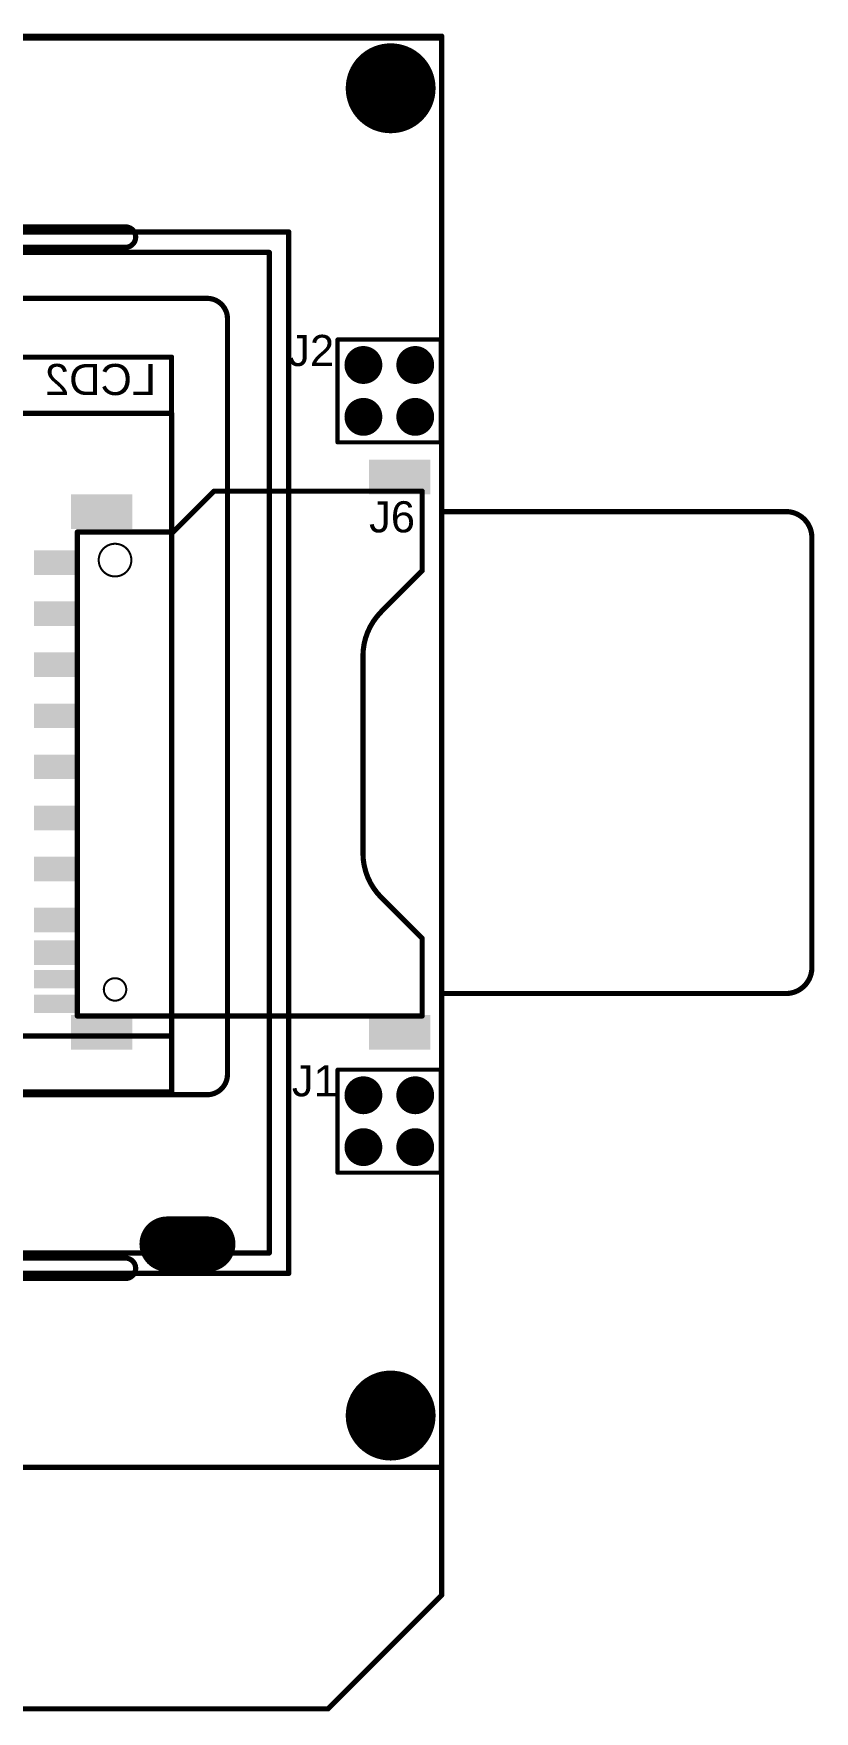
# Model space of a CAD drawing. Header units: millimetres. Extents: x 188 to 468, y 62 to 189.
# Drawn here: x 429.3 to 467.6, y 66.7 to 148.9 of the extents above; entities that cross this region are included whole.
import ezdxf

# ---------------------------------------------------------------- set-up
doc = ezdxf.new("R2010")
doc.units = ezdxf.units.MM
for name, color, linetype in [('BottomOverlay', 54, 'Continuous'), ('BottomPaste', 16, 'Continuous'), ('BottomSolder', 6, 'Continuous'), ('KeepOutLayer', 6, 'Continuous'), ('Mechanical15', 56, 'Continuous'), ('TopOverlay', 2, 'Continuous'), ('TopSolder', 216, 'Continuous')]:
    doc.layers.add(name, color=color, linetype=linetype)
doc.styles.get("Standard").update_dxf_attribs({"font": 'arial.ttf'})

msp = doc.modelspace()

# ---------------------------------------------------------------- linework, layer by layer
at = {"layer": 'BottomOverlay'}
for points, const_width in [([(444.183, 128.874), (444.183, 133.914)], 0.2), ([(449.243, 133.914), (444.183, 133.914)], 0.2), ([(449.243, 128.874), (449.243, 133.914)], 0.2), ([(449.243, 128.874), (444.183, 128.874)], 0.2), ([(438.131, 126.484), (436.131, 124.484)], 0.254), ([(448.331, 126.484), (438.131, 126.484)], 0.254), ([(448.331, 122.584), (448.331, 126.484)], 0.254), ([(466.161, 125.484), (449.431, 125.484)], 0.254), ([(431.431, 100.784), (431.431, 124.484)], 0.254), ([(436.131, 124.484), (431.431, 124.484)], 0.254), ([(467.431, 122.984), (467.431, 124.214)], 0.254), ([(448.331, 122.584), (446.329, 120.582)], 0.254), ([(467.431, 119.484), (467.431, 122.984)], 0.254), ([(467.431, 103.154), (467.431, 119.484)], 0.254), ([(445.431, 108.754), (445.431, 118.414)], 0.254), ([(448.331, 104.584), (446.329, 106.586)], 0.254), ([(448.331, 100.784), (448.331, 104.584)], 0.254), ([(466.161, 101.884), (449.431, 101.884)], 0.254), ([(448.331, 100.784), (431.431, 100.784)], 0.254), ([(444.183, 93.111), (444.183, 98.151)], 0.2), ([(449.243, 98.151), (444.183, 98.151)], 0.2), ([(449.243, 93.111), (449.243, 98.151)], 0.2), ([(449.243, 93.111), (444.183, 93.111)], 0.2)]:
    msp.add_lwpolyline(points, dxfattribs=dict(at, const_width=const_width))
for points, const_width in [([(444.233, 133.914, -1), (444.133, 133.914, -1)], 0.1), ([(444.233, 133.914, -1), (444.133, 133.914, -1)], 0.1), ([(449.293, 133.914, -1), (449.193, 133.914, -1)], 0.1), ([(449.293, 133.914, -1), (449.193, 133.914, -1)], 0.1), ([(444.233, 128.874, -1), (444.133, 128.874, -1)], 0.1), ([(444.233, 128.874, -1), (444.133, 128.874, -1)], 0.1), ([(449.293, 128.874, -1), (449.193, 128.874, -1)], 0.1), ([(449.293, 128.874, -1), (449.193, 128.874, -1)], 0.1), ([(438.194, 126.484, -1), (438.067, 126.484, -1)], 0.127), ([(438.194, 126.484, -1), (438.067, 126.484, -1)], 0.127), ([(448.394, 126.484, -1), (448.267, 126.484, -1)], 0.127), ([(448.394, 126.484, -1), (448.267, 126.484, -1)], 0.127), ([(449.494, 125.484, -1), (449.367, 125.484, -1)], 0.127), ([(466.224, 125.484, -1), (466.097, 125.484, -1)], 0.127), ([(466.224, 125.484, -1), (466.097, 125.484, -1)], 0.127), ([(431.494, 124.484, -1), (431.367, 124.484, -1)], 0.127), ([(431.494, 124.484, -1), (431.367, 124.484, -1)], 0.127), ([(436.194, 124.484, -1), (436.067, 124.484, -1)], 0.127), ([(436.194, 124.484, -1), (436.067, 124.484, -1)], 0.127), ([(467.494, 124.214, -1), (467.367, 124.214, -1)], 0.127), ([(467.494, 124.214, -1), (467.367, 124.214, -1)], 0.127), ([(448.394, 122.584, -1), (448.267, 122.584, -1)], 0.127), ([(448.394, 122.584, -1), (448.267, 122.584, -1)], 0.127), ([(467.494, 122.984, -1), (467.367, 122.984, -1)], 0.127), ([(467.494, 122.984, -1), (467.367, 122.984, -1)], 0.127), ([(446.392, 120.582, -1), (446.265, 120.582, -1)], 0.127), ([(446.392, 120.582, -1), (446.265, 120.582, -1)], 0.127), ([(467.494, 119.484, -1), (467.367, 119.484, -1)], 0.127), ([(467.494, 119.484, -1), (467.367, 119.484, -1)], 0.127), ([(445.494, 118.414, -1), (445.367, 118.414, -1)], 0.127), ([(445.494, 118.414, -1), (445.367, 118.414, -1)], 0.127), ([(445.494, 108.754, -1), (445.367, 108.754, -1)], 0.127), ([(445.494, 108.754, -1), (445.367, 108.754, -1)], 0.127), ([(446.392, 106.586, -1), (446.265, 106.586, -1)], 0.127), ([(446.392, 106.586, -1), (446.265, 106.586, -1)], 0.127), ([(448.394, 104.584, -1), (448.267, 104.584, -1)], 0.127), ([(448.394, 104.584, -1), (448.267, 104.584, -1)], 0.127), ([(467.494, 103.154, -1), (467.367, 103.154, -1)], 0.127), ([(467.494, 103.154, -1), (467.367, 103.154, -1)], 0.127), ([(449.494, 101.884, -1), (449.367, 101.884, -1)], 0.127), ([(466.224, 101.884, -1), (466.097, 101.884, -1)], 0.127), ([(466.224, 101.884, -1), (466.097, 101.884, -1)], 0.127), ([(431.494, 100.784, -1), (431.367, 100.784, -1)], 0.127), ([(431.494, 100.784, -1), (431.367, 100.784, -1)], 0.127), ([(448.394, 100.784, -1), (448.267, 100.784, -1)], 0.127), ([(448.394, 100.784, -1), (448.267, 100.784, -1)], 0.127), ([(444.233, 98.151, -1), (444.133, 98.151, -1)], 0.1), ([(444.233, 98.151, -1), (444.133, 98.151, -1)], 0.1), ([(449.293, 98.151, -1), (449.193, 98.151, -1)], 0.1), ([(449.293, 98.151, -1), (449.193, 98.151, -1)], 0.1), ([(444.233, 93.111, -1), (444.133, 93.111, -1)], 0.1), ([(444.233, 93.111, -1), (444.133, 93.111, -1)], 0.1), ([(449.293, 93.111, -1), (449.193, 93.111, -1)], 0.1), ([(449.293, 93.111, -1), (449.193, 93.111, -1)], 0.1)]:
    msp.add_lwpolyline(points, format="xyb", close=True, dxfattribs=dict(at, const_width=const_width))
at = {"layer": 'BottomOverlay', "const_width": 0.254}
for points in [[(467.431, 124.214, 0.414214), (466.161, 125.484)], [(446.329, 120.582, 0.198912), (445.431, 118.414)], [(445.431, 108.754, 0.198912), (446.329, 106.586)], [(466.161, 101.884, 0.414214), (467.431, 103.154)]]:
    msp.add_lwpolyline(points, format="xyb", dxfattribs=at)
at = {"layer": 'BottomPaste'}
for points in [[(448.631, 127.934), (448.631, 126.434), (445.831, 127.934), (445.831, 126.434)], [(434.031, 126.234), (434.031, 124.734), (431.231, 126.234), (431.231, 124.734)], [(431.447, 123.484), (431.447, 122.484), (429.415, 123.484), (429.415, 122.484)], [(431.447, 120.984), (431.447, 119.984), (429.415, 120.984), (429.415, 119.984)], [(431.447, 118.484), (431.447, 117.484), (429.415, 118.484), (429.415, 117.484)], [(431.447, 115.984), (431.447, 114.984), (429.415, 115.984), (429.415, 114.984)], [(431.447, 113.484), (431.447, 112.484), (429.415, 113.484), (429.415, 112.484)], [(431.447, 110.984), (431.447, 109.984), (429.415, 110.984), (429.415, 109.984)], [(431.447, 108.484), (431.447, 107.484), (429.415, 108.484), (429.415, 107.484)], [(431.447, 105.984), (431.447, 104.984), (429.415, 105.984), (429.415, 104.984)], [(431.447, 104.384), (431.447, 103.384), (429.415, 104.384), (429.415, 103.384)], [(431.447, 102.934), (431.447, 102.234), (429.415, 102.934), (429.415, 102.234)], [(431.447, 101.734), (431.447, 101.034), (429.415, 101.734), (429.415, 101.034)], [(434.031, 100.734), (434.031, 99.234), (431.231, 100.734), (431.231, 99.234)], [(448.631, 100.734), (448.631, 99.234), (445.831, 100.734), (445.831, 99.234)]]:
    msp.add_solid(points, dxfattribs=at)
at = {"layer": 'BottomSolder'}
for points, const_width in [([(447.889, 146.215, -1), (445.687, 146.215, -1)], 2.202), ([(445.916, 132.664, -1), (444.989, 132.664, -1)], 0.927), ([(448.456, 132.664, -1), (447.529, 132.664, -1)], 0.927), ([(445.916, 130.124, -1), (444.989, 130.124, -1)], 0.927), ([(448.456, 130.124, -1), (447.529, 130.124, -1)], 0.927), ([(445.916, 96.901, -1), (444.989, 96.901, -1)], 0.927), ([(448.456, 96.901, -1), (447.529, 96.901, -1)], 0.927), ([(445.916, 94.361, -1), (444.989, 94.361, -1)], 0.927), ([(448.456, 94.361, -1), (447.529, 94.361, -1)], 0.927), ([(436.506, 89.614, -1), (435.154, 89.614, -1)], 1.352), ([(438.506, 89.614, -1), (437.154, 89.614, -1)], 1.352), ([(447.889, 81.215, -1), (445.687, 81.215, -1)], 2.202)]:
    msp.add_lwpolyline(points, format="xyb", close=True, dxfattribs=dict(at, const_width=const_width))
at = {"layer": 'BottomSolder', "const_width": 2.703}
msp.add_lwpolyline([(437.83, 89.614), (435.83, 89.614)], dxfattribs=at)
at = {"layer": 'BottomSolder'}
for points in [[(448.732, 128.035), (448.732, 126.332), (445.729, 128.035), (445.729, 126.332)], [(434.132, 126.335), (434.132, 124.632), (431.129, 126.335), (431.129, 124.632)], [(431.548, 123.585), (431.548, 122.382), (429.313, 123.585), (429.313, 122.382)], [(431.548, 121.085), (431.548, 119.882), (429.313, 121.085), (429.313, 119.882)], [(431.548, 118.585), (431.548, 117.382), (429.313, 118.585), (429.313, 117.382)], [(431.548, 116.085), (431.548, 114.882), (429.313, 116.085), (429.313, 114.882)], [(431.548, 113.585), (431.548, 112.382), (429.313, 113.585), (429.313, 112.382)], [(431.548, 111.085), (431.548, 109.882), (429.313, 111.085), (429.313, 109.882)], [(431.548, 108.585), (431.548, 107.382), (429.313, 108.585), (429.313, 107.382)], [(431.548, 106.085), (431.548, 104.882), (429.313, 106.085), (429.313, 104.882)], [(431.548, 104.485), (431.548, 103.282), (429.313, 104.485), (429.313, 103.282)], [(431.548, 103.035), (431.548, 102.132), (429.313, 103.035), (429.313, 102.132)], [(431.548, 101.835), (431.548, 100.932), (429.313, 101.835), (429.313, 100.932)], [(434.132, 100.835), (434.132, 99.132), (431.129, 100.835), (431.129, 99.132)], [(448.732, 100.835), (448.732, 99.132), (445.729, 100.835), (445.729, 99.132)]]:
    msp.add_solid(points, dxfattribs=at)
at = {"layer": 'KeepOutLayer', "const_width": 0.254}
for points in [[(449.288, 148.768), (356.288, 148.768)], [(449.288, 72.415), (449.288, 148.768)], [(433.791, 139.427), (427.791, 139.427)], [(433.791, 138.427), (427.791, 138.427)], [(433.791, 88.927), (427.791, 88.927)], [(433.791, 87.927), (427.791, 87.927)], [(449.288, 72.415), (443.725, 66.853)], [(443.725, 66.853), (409.156, 66.853)]]:
    msp.add_lwpolyline(points, dxfattribs=at)
at = {"layer": 'KeepOutLayer'}
for points, const_width in [([(449.352, 148.768, -1), (449.225, 148.768, -1)], 0.127), ([(449.352, 148.768, -1), (449.225, 148.768, -1)], 0.127), ([(433.855, 139.427, -1), (433.728, 139.427, -1)], 0.127), ([(433.855, 139.427, -1), (433.728, 139.427, -1)], 0.127), ([(433.855, 138.427, -1), (433.728, 138.427, -1)], 0.127), ([(433.855, 138.427, -1), (433.728, 138.427, -1)], 0.127), ([(432.481, 123.109, -1), (434.081, 123.109, -1)], 0.1), ([(432.506, 123.109, -1), (432.456, 123.109, -1)], 0.05), ([(434.106, 123.109, -1), (434.056, 123.109, -1)], 0.05), ([(432.731, 102.084, -1), (433.831, 102.084, -1)], 0.1), ([(432.756, 102.084, -1), (432.706, 102.084, -1)], 0.05), ([(433.856, 102.084, -1), (433.806, 102.084, -1)], 0.05), ([(433.855, 88.927, -1), (433.728, 88.927, -1)], 0.127), ([(433.855, 88.927, -1), (433.728, 88.927, -1)], 0.127), ([(433.855, 87.927, -1), (433.728, 87.927, -1)], 0.127), ([(433.855, 87.927, -1), (433.728, 87.927, -1)], 0.127), ([(449.352, 72.415, -1), (449.225, 72.415, -1)], 0.127), ([(449.352, 72.415, -1), (449.225, 72.415, -1)], 0.127), ([(443.789, 66.853, -1), (443.662, 66.853, -1)], 0.127), ([(443.789, 66.853, -1), (443.662, 66.853, -1)], 0.127)]:
    msp.add_lwpolyline(points, format="xyb", close=True, dxfattribs=dict(at, const_width=const_width))
at = {"layer": 'KeepOutLayer', "const_width": 0.254}
for points in [[(433.791, 138.427, 1), (433.791, 139.427)], [(433.791, 87.927, 1), (433.791, 88.927)]]:
    msp.add_lwpolyline(points, format="xyb", dxfattribs=at)
at = {"layer": 'Mechanical15', "const_width": 0.254}
for points in [[(449.294, 148.678), (356.294, 148.678)], [(449.294, 78.678), (449.294, 148.678)], [(441.794, 139.178), (363.794, 139.178)], [(441.794, 88.178), (441.794, 139.178)], [(436.054, 130.298), (369.534, 130.298)], [(436.054, 97.058), (436.054, 130.298)], [(436.054, 97.058), (369.534, 97.058)], [(441.794, 88.178), (363.794, 88.178)], [(449.294, 78.678), (356.294, 78.678)]]:
    msp.add_lwpolyline(points, dxfattribs=at)
at = {"layer": 'Mechanical15'}
for points, const_width in [([(449.358, 148.678, -1), (449.231, 148.678, -1)], 0.127), ([(449.358, 148.678, -1), (449.231, 148.678, -1)], 0.127), ([(445.294, 146.178, -1), (448.294, 146.178, -1)], 0.254), ([(445.358, 146.178, -1), (445.231, 146.178, -1)], 0.127), ([(448.358, 146.178, -1), (448.231, 146.178, -1)], 0.127), ([(441.858, 139.178, -1), (441.731, 139.178, -1)], 0.127), ([(441.858, 139.178, -1), (441.731, 139.178, -1)], 0.127), ([(436.118, 130.298, -1), (435.991, 130.298, -1)], 0.127), ([(436.118, 130.298, -1), (435.991, 130.298, -1)], 0.127), ([(436.118, 97.058, -1), (435.991, 97.058, -1)], 0.127), ([(436.118, 97.058, -1), (435.991, 97.058, -1)], 0.127), ([(441.858, 88.178, -1), (441.731, 88.178, -1)], 0.127), ([(441.858, 88.178, -1), (441.731, 88.178, -1)], 0.127), ([(445.294, 81.178, -1), (448.294, 81.178, -1)], 0.254), ([(445.358, 81.178, -1), (445.231, 81.178, -1)], 0.127), ([(448.358, 81.178, -1), (448.231, 81.178, -1)], 0.127), ([(449.358, 78.678, -1), (449.231, 78.678, -1)], 0.127), ([(449.358, 78.678, -1), (449.231, 78.678, -1)], 0.127)]:
    msp.add_lwpolyline(points, format="xyb", close=True, dxfattribs=dict(at, const_width=const_width))
at = {"layer": 'TopOverlay', "const_width": 0.254}
for points in [[(436.846, 139.177), (434.224, 139.177)], [(441.791, 139.177), (437.937, 139.177)], [(441.791, 88.177), (441.791, 139.177)], [(440.841, 138.177), (364.741, 138.177)], [(440.841, 89.177), (440.841, 138.177)], [(437.791, 135.927), (367.791, 135.927)], [(438.791, 97.927), (438.791, 134.927)], [(436.051, 133.047), (369.531, 133.047)], [(436.051, 99.807), (436.051, 133.047)], [(436.051, 99.807), (369.531, 99.807)], [(437.791, 96.927), (367.791, 96.927)], [(440.841, 89.177), (410.818, 89.177)], [(441.791, 88.177), (434.224, 88.177)]]:
    msp.add_lwpolyline(points, dxfattribs=at)
at = {"layer": 'TopOverlay', "const_width": 0.127}
for points in [[(434.288, 139.177, -1), (434.161, 139.177, -1)], [(436.909, 139.177, -1), (436.782, 139.177, -1)], [(438, 139.177, -1), (437.873, 139.177, -1)], [(441.855, 139.177, -1), (441.728, 139.177, -1)], [(441.855, 139.177, -1), (441.728, 139.177, -1)], [(440.905, 138.177, -1), (440.778, 138.177, -1)], [(440.905, 138.177, -1), (440.778, 138.177, -1)], [(437.855, 135.927, -1), (437.728, 135.927, -1)], [(437.855, 135.927, -1), (437.728, 135.927, -1)], [(438.855, 134.927, -1), (438.728, 134.927, -1)], [(438.855, 134.927, -1), (438.728, 134.927, -1)], [(436.115, 133.047, -1), (435.988, 133.047, -1)], [(436.115, 133.047, -1), (435.988, 133.047, -1)], [(436.115, 99.807, -1), (435.988, 99.807, -1)], [(436.115, 99.807, -1), (435.988, 99.807, -1)], [(438.855, 97.927, -1), (438.728, 97.927, -1)], [(438.855, 97.927, -1), (438.728, 97.927, -1)], [(437.855, 96.927, -1), (437.728, 96.927, -1)], [(437.855, 96.927, -1), (437.728, 96.927, -1)], [(440.905, 89.177, -1), (440.778, 89.177, -1)], [(440.905, 89.177, -1), (440.778, 89.177, -1)], [(434.288, 88.177, -1), (434.161, 88.177, -1)], [(441.855, 88.177, -1), (441.728, 88.177, -1)], [(441.855, 88.177, -1), (441.728, 88.177, -1)]]:
    msp.add_lwpolyline(points, format="xyb", close=True, dxfattribs=at)
at = {"layer": 'TopOverlay', "const_width": 0.254}
for points in [[(438.791, 134.927, 0.414214), (437.791, 135.927)], [(437.791, 96.927, 0.414214), (438.791, 97.927)]]:
    msp.add_lwpolyline(points, format="xyb", dxfattribs=at)
at = {"layer": 'TopSolder'}
for points, const_width in [([(447.889, 146.215, -1), (445.687, 146.215, -1)], 2.202), ([(445.916, 132.664, -1), (444.989, 132.664, -1)], 0.927), ([(448.456, 132.664, -1), (447.529, 132.664, -1)], 0.927), ([(445.916, 130.124, -1), (444.989, 130.124, -1)], 0.927), ([(448.456, 130.124, -1), (447.529, 130.124, -1)], 0.927), ([(445.916, 96.901, -1), (444.989, 96.901, -1)], 0.927), ([(448.456, 96.901, -1), (447.529, 96.901, -1)], 0.927), ([(445.916, 94.361, -1), (444.989, 94.361, -1)], 0.927), ([(448.456, 94.361, -1), (447.529, 94.361, -1)], 0.927), ([(436.506, 89.614, -1), (435.154, 89.614, -1)], 1.352), ([(438.506, 89.614, -1), (437.154, 89.614, -1)], 1.352), ([(447.889, 81.215, -1), (445.687, 81.215, -1)], 2.202)]:
    msp.add_lwpolyline(points, format="xyb", close=True, dxfattribs=dict(at, const_width=const_width))
at = {"layer": 'TopSolder', "const_width": 2.703}
msp.add_lwpolyline([(437.83, 89.614), (435.83, 89.614)], dxfattribs=at)

# ---------------------------------------------------------------- texts
at = {"layer": 'BottomOverlay'}
for s, p in [('J2', (441.77, 132.613)), ('J6', (445.732, 124.466)), ('J1', (441.947, 96.85))]:
    msp.add_text(s, height=1.524, dxfattribs=at).set_placement(p)
at = {"layer": 'TopOverlay', "text_generation_flag": 2}
msp.add_text('LCD2', height=1.524, dxfattribs=at).set_placement((435.293, 131.191))

doc.saveas('drawing.dxf')
